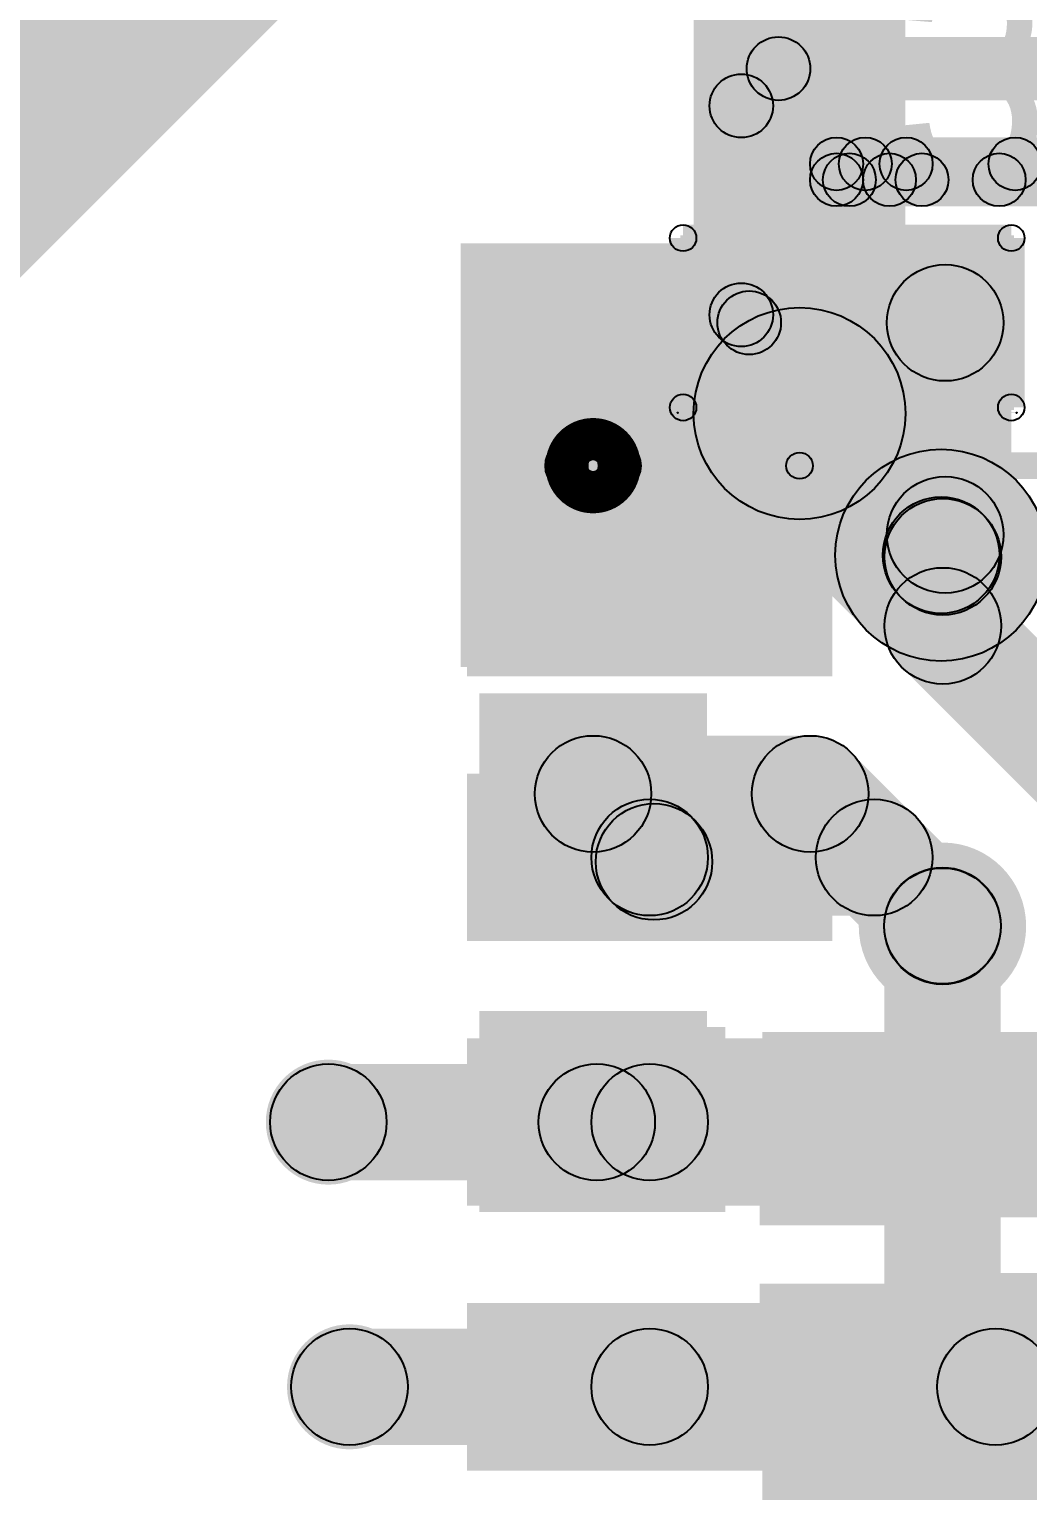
# Model space of a CAD drawing. Header units: millimetres. Extents: x -0.08 to 3.07, y -0.08 to 2.73.
# Drawn here: x 0.3795 to 0.5681, y 0.6424 to 0.9184 of the extents above; entities that cross this region are included whole.
import ezdxf

# ---------------------------------------------------------------- set-up
doc = ezdxf.new("R2010")
doc.units = ezdxf.units.MM
doc.header["$MEASUREMENT"] = 0
for name, color, linetype in [('BottomLayer', 5, 'Continuous'), ('BottomPaste', 16, 'Continuous'), ('BottomSolder', 6, 'Continuous'), ('TopLayer', 1, 'Continuous'), ('TopOverlay', 2, 'Continuous'), ('TopPaste', 8, 'Continuous'), ('TopSolder', 216, 'Continuous'), ('ViaHoleLayer', 16, 'Continuous')]:
    doc.layers.add(name, color=color, linetype=linetype)

# ---------------------------------------------------------------- blocks, each defined once
blk = doc.blocks.new('S______B______B_1')
at = {"layer": 'BottomLayer'}
for points in [[(-0.015, 0.0175), (-0.015, -0.0175), (-0.045, -0.0175), (-0.045, 0.0175)], [(0.045, 0.0175), (0.045, -0.0175), (0.015, -0.0175), (0.015, 0.0175)]]:
    blk.add_hatch(color=5, dxfattribs=at).paths.add_polyline_path(points)
at = {"layer": 'BottomPaste'}
for points in [[(-0.015, 0.0175), (-0.015, -0.0175), (-0.045, -0.0175), (-0.045, 0.0175)], [(0.045, 0.0175), (0.045, -0.0175), (0.015, -0.0175), (0.015, 0.0175)]]:
    blk.add_hatch(color=16, dxfattribs=at).paths.add_polyline_path(points)
at = {"layer": 'BottomSolder'}
for points in [[(-0.011, 0.0215), (-0.011, -0.0215), (-0.049, -0.0215), (-0.049, 0.0215)], [(0.049, 0.0215), (0.049, -0.0215), (0.011, -0.0215), (0.011, 0.0215)]]:
    blk.add_hatch(color=6, dxfattribs=at).paths.add_polyline_path(points)
blk = doc.blocks.new('R__0402_B_2')
at = {"layer": 'BottomLayer'}
for points in [[(-0.0095, 0.0125), (-0.0095, -0.0125), (-0.0275, -0.0125), (-0.0275, 0.0125)], [(0.0275, 0.0125), (0.0275, -0.0125), (0.0095, -0.0125), (0.0095, 0.0125)]]:
    blk.add_hatch(color=5, dxfattribs=at).paths.add_polyline_path(points)
at = {"layer": 'BottomPaste'}
for points in [[(-0.0095, 0.0125), (-0.0095, -0.0125), (-0.0275, -0.0125), (-0.0275, 0.0125)], [(0.0275, 0.0125), (0.0275, -0.0125), (0.0095, -0.0125), (0.0095, 0.0125)]]:
    blk.add_hatch(color=16, dxfattribs=at).paths.add_polyline_path(points)
at = {"layer": 'BottomSolder'}
for points in [[(-0.0055, 0.0165), (-0.0055, -0.0165), (-0.0315, -0.0165), (-0.0315, 0.0165)], [(0.0315, 0.0165), (0.0315, -0.0165), (0.0055, -0.0165), (0.0055, 0.0165)]]:
    blk.add_hatch(color=6, dxfattribs=at).paths.add_polyline_path(points)
blk = doc.blocks.new('SOIC_8_58')
at = {"layer": 'TopLayer'}
for points in [[(-0.07579, 0.08681), (-0.07579, 0.06319), (-0.13681, 0.06319), (-0.13681, 0.08681)], [(-0.07579, 0.03681), (-0.07579, 0.01319), (-0.13681, 0.01319), (-0.13681, 0.03681)], [(-0.07579, -0.01319), (-0.07579, -0.03681), (-0.13681, -0.03681), (-0.13681, -0.01319)], [(-0.07579, -0.06319), (-0.07579, -0.08681), (-0.13681, -0.08681), (-0.13681, -0.06319)]]:
    blk.add_hatch(color=1, dxfattribs=at).paths.add_polyline_path(points)
at = {"layer": 'TopOverlay'}
h = blk.add_hatch(color=2, dxfattribs=at)
edge = h.paths.add_edge_path()
edge.add_arc((-0.121, 0.099), 0.005, 0, 360)
h = blk.add_hatch(color=2, dxfattribs=at)
edge = h.paths.add_edge_path()
edge.add_arc((-0.113, 0.099), 0.005, 0, 360)
h = blk.add_hatch(color=2, dxfattribs=at)
edge = h.paths.add_edge_path()
edge.add_arc((-0.078, 0.099), 0.0025, 0, 360)
blk.add_hatch(color=2, dxfattribs=at).paths.add_polyline_path([(-0.078, 0.0965), (-0.078, 0.1015), (0.077, 0.1015), (0.077, 0.0965)])
at = {"layer": 'TopPaste'}
for points in [[(-0.07579, 0.08681), (-0.07579, 0.06319), (-0.13681, 0.06319), (-0.13681, 0.08681)], [(-0.07579, 0.03681), (-0.07579, 0.01319), (-0.13681, 0.01319), (-0.13681, 0.03681)], [(-0.07579, -0.01319), (-0.07579, -0.03681), (-0.13681, -0.03681), (-0.13681, -0.01319)], [(-0.07579, -0.06319), (-0.07579, -0.08681), (-0.13681, -0.08681), (-0.13681, -0.06319)]]:
    blk.add_hatch(color=8, dxfattribs=at).paths.add_polyline_path(points)
at = {"layer": 'TopSolder'}
for points in [[(-0.07179, 0.09081), (-0.07179, 0.05919), (-0.14081, 0.05919), (-0.14081, 0.09081)], [(-0.07179, 0.04081), (-0.07179, 0.00919), (-0.14081, 0.00919), (-0.14081, 0.04081)], [(-0.07179, -0.00919), (-0.07179, -0.04081), (-0.14081, -0.04081), (-0.14081, -0.00919)], [(-0.07179, -0.05919), (-0.07179, -0.09081), (-0.14081, -0.09081), (-0.14081, -0.05919)]]:
    blk.add_hatch(color=216, dxfattribs=at).paths.add_polyline_path(points)
at = {"layer": 'TopOverlay', "const_width": 0.01}
blk.add_lwpolyline([(-0.113, 0.099, 1), (-0.121, 0.099, 1)], format="xyb", close=True, dxfattribs=at)
at = {"layer": 'TopOverlay'}
for centre, radius in [((-0.121, 0.099), 0.005), ((-0.113, 0.099), 0.005), ((-0.078, 0.099), 0.0025)]:
    blk.add_circle(centre, radius, dxfattribs=at)
blk = doc.blocks.new('R__0402_87')
at = {"layer": 'TopLayer'}
for points in [[(-0.0275, -0.0125), (-0.0275, 0.0125), (-0.0095, 0.0125), (-0.0095, -0.0125)], [(0.0095, -0.0125), (0.0095, 0.0125), (0.0275, 0.0125), (0.0275, -0.0125)]]:
    blk.add_hatch(color=1, dxfattribs=at).paths.add_polyline_path(points)
at = {"layer": 'TopOverlay'}
h = blk.add_hatch(color=2, dxfattribs=at)
edge = h.paths.add_edge_path()
edge.add_arc((-0.031, 0.016), 0.0025, 0, 360)
h = blk.add_hatch(color=2, dxfattribs=at)
edge = h.paths.add_edge_path()
edge.add_arc((-0.031, 0.016), 0.0025, 0, 360)
for points in [[(-0.031, 0.0135), (-0.031, 0.0185), (0.031, 0.0185), (0.031, 0.0135)], [(-0.0285, -0.016), (-0.0335, -0.016), (-0.0335, 0.016), (-0.0285, 0.016)], [(0.0335, -0.016), (0.0285, -0.016), (0.0285, 0.016), (0.0335, 0.016)], [(-0.031, -0.0185), (-0.031, -0.0135), (0.031, -0.0135), (0.031, -0.0185)], [(-0.032, -0.01706), (-0.032, -0.01694), (0.032, -0.01694), (0.032, -0.01706)]]:
    blk.add_hatch(color=2, dxfattribs=at).paths.add_polyline_path(points)
h = blk.add_hatch(color=2, dxfattribs=at)
edge = h.paths.add_edge_path()
edge.add_arc((0.031, 0.016), 0.0025, 0, 360)
h = blk.add_hatch(color=2, dxfattribs=at)
edge = h.paths.add_edge_path()
edge.add_arc((0.031, 0.016), 0.0025, 0, 360)
h = blk.add_hatch(color=2, dxfattribs=at)
edge = h.paths.add_edge_path()
edge.add_arc((-0.031, -0.016), 0.0025, 0, 360)
h = blk.add_hatch(color=2, dxfattribs=at)
edge = h.paths.add_edge_path()
edge.add_arc((-0.031, -0.016), 0.0025, 0, 360)
h = blk.add_hatch(color=2, dxfattribs=at)
edge = h.paths.add_edge_path()
edge.add_arc((0.031, -0.016), 0.0025, 0, 360)
h = blk.add_hatch(color=2, dxfattribs=at)
edge = h.paths.add_edge_path()
edge.add_arc((0.031, -0.016), 0.0025, 0, 360)
h = blk.add_hatch(color=2, dxfattribs=at)
edge = h.paths.add_edge_path()
edge.add_arc((-0.032, -0.017), 0.0000635, 0, 360)
h = blk.add_hatch(color=2, dxfattribs=at)
edge = h.paths.add_edge_path()
edge.add_arc((0.032, -0.017), 0.0000635, 0, 360)
at = {"layer": 'TopPaste'}
for points in [[(-0.0275, -0.0125), (-0.0275, 0.0125), (-0.0095, 0.0125), (-0.0095, -0.0125)], [(0.0095, -0.0125), (0.0095, 0.0125), (0.0275, 0.0125), (0.0275, -0.0125)]]:
    blk.add_hatch(color=8, dxfattribs=at).paths.add_polyline_path(points)
at = {"layer": 'TopSolder'}
for points in [[(-0.0315, -0.0165), (-0.0315, 0.0165), (-0.0055, 0.0165), (-0.0055, -0.0165)], [(0.0055, -0.0165), (0.0055, 0.0165), (0.0315, 0.0165), (0.0315, -0.0165)]]:
    blk.add_hatch(color=216, dxfattribs=at).paths.add_polyline_path(points)
at = {"layer": 'TopOverlay'}
for centre, radius in [((-0.031, 0.016), 0.0025), ((-0.031, 0.016), 0.0025), ((0.031, 0.016), 0.0025), ((0.031, 0.016), 0.0025), ((-0.031, -0.016), 0.0025), ((-0.031, -0.016), 0.0025), ((0.031, -0.016), 0.0025), ((0.031, -0.016), 0.0025), ((-0.032, -0.017), 0.0000635), ((0.032, -0.017), 0.0000635)]:
    blk.add_circle(centre, radius, dxfattribs=at)
blk = doc.blocks.new('C___0603_B_108')
at = {"layer": 'BottomLayer'}
for points in [[(-0.045, -0.0175), (-0.045, 0.0175), (-0.015, 0.0175), (-0.015, -0.0175)], [(0.015, -0.0175), (0.015, 0.0175), (0.045, 0.0175), (0.045, -0.0175)]]:
    blk.add_hatch(color=5, dxfattribs=at).paths.add_polyline_path(points)
at = {"layer": 'BottomPaste'}
for points in [[(-0.045, -0.0175), (-0.045, 0.0175), (-0.015, 0.0175), (-0.015, -0.0175)], [(0.015, -0.0175), (0.015, 0.0175), (0.045, 0.0175), (0.045, -0.0175)]]:
    blk.add_hatch(color=16, dxfattribs=at).paths.add_polyline_path(points)
at = {"layer": 'BottomSolder'}
for points in [[(-0.049, -0.0215), (-0.049, 0.0215), (-0.011, 0.0215), (-0.011, -0.0215)], [(0.011, -0.0215), (0.011, 0.0215), (0.049, 0.0215), (0.049, -0.0215)]]:
    blk.add_hatch(color=6, dxfattribs=at).paths.add_polyline_path(points)

msp = doc.modelspace()

# ---------------------------------------------------------------- hatches: boundary and pattern name
at = {"layer": 'BottomLayer'}
for points in [[(0.545, 0.84585), (0.505, 0.84585), (0.505, 1.17896), (0.545, 1.17896)], [(0.51086, 0.83171), (0.53914, 0.86), (0.56589, 0.83325), (0.53761, 0.80496)], [(0.486, 0.763), (0.486, 0.785), (0.527, 0.785), (0.527, 0.763)], [(0.51922, 0.76622), (0.53478, 0.78178), (0.55978, 0.75678), (0.54422, 0.74122)], [(0.4678, 0.695), (0.511, 0.695), (0.511, 0.73), (0.4678, 0.73)], [(0.518, 0.694), (0.603, 0.694), (0.603, 0.729), (0.518, 0.729)], [(0.436, 0.701), (0.436, 0.723), (0.4867, 0.723), (0.4867, 0.701)], [(0.518, 0.597), (0.603, 0.597), (0.603, 0.6795), (0.518, 0.6795)], [(0.44, 0.651), (0.44, 0.673), (0.562, 0.673), (0.562, 0.651)]]:
    msp.add_hatch(color=5, dxfattribs=at).paths.add_polyline_path(points)
h = msp.add_hatch(color=5, dxfattribs=at)
edge = h.paths.add_edge_path()
edge.add_arc((0.525, 0.84585), 0.02, 0, 360)
h = msp.add_hatch(color=5, dxfattribs=at)
edge = h.paths.add_edge_path()
edge.add_arc((0.525, 0.84585), 0.02, 0, 360)
h = msp.add_hatch(color=5, dxfattribs=at)
edge = h.paths.add_edge_path()
edge.add_arc((0.55175, 0.8191), 0.02, 0, 360)
h = msp.add_hatch(color=5, dxfattribs=at)
edge = h.paths.add_edge_path()
edge.add_arc((0.55175, 0.8191), 0.01181, 0, 360)
h = msp.add_hatch(color=5, dxfattribs=at)
edge = h.paths.add_edge_path()
edge.add_arc((0.486, 0.774), 0.011, 0, 360)
h = msp.add_hatch(color=5, dxfattribs=at)
edge = h.paths.add_edge_path()
edge.add_arc((0.527, 0.774), 0.011, 0, 360)
h = msp.add_hatch(color=5, dxfattribs=at)
edge = h.paths.add_edge_path()
edge.add_arc((0.527, 0.774), 0.011, 0, 360)
h = msp.add_hatch(color=5, dxfattribs=at)
edge = h.paths.add_edge_path()
edge.add_arc((0.552, 0.749), 0.01181, 0, 360)
h = msp.add_hatch(color=5, dxfattribs=at)
edge = h.paths.add_edge_path()
edge.add_arc((0.552, 0.749), 0.011, 0, 360)
h = msp.add_hatch(color=5, dxfattribs=at)
edge = h.paths.add_edge_path()
edge.add_arc((0.436, 0.712), 0.01181, 0, 360)
h = msp.add_hatch(color=5, dxfattribs=at)
edge = h.paths.add_edge_path()
edge.add_arc((0.436, 0.712), 0.011, 0, 360)
h = msp.add_hatch(color=5, dxfattribs=at)
edge = h.paths.add_edge_path()
edge.add_arc((0.4867, 0.712), 0.011, 0, 360)
h = msp.add_hatch(color=5, dxfattribs=at)
edge = h.paths.add_edge_path()
edge.add_arc((0.44, 0.662), 0.01181, 0, 360)
h = msp.add_hatch(color=5, dxfattribs=at)
edge = h.paths.add_edge_path()
edge.add_arc((0.44, 0.662), 0.011, 0, 360)
h = msp.add_hatch(color=5, dxfattribs=at)
edge = h.paths.add_edge_path()
edge.add_arc((0.562, 0.662), 0.011, 0, 360)
at = {"layer": 'BottomSolder'}
h = msp.add_hatch(color=6, dxfattribs=at)
edge = h.paths.add_edge_path()
edge.add_arc((0.552, 0.749), 0.01581, 0, 360)
at = {"layer": 'TopLayer'}
for points in [[(0.35754, 0.85126), (0.32926, 0.87954), (0.41486, 0.96514), (0.44314, 0.93686)], [(0.52103, 0.905), (0.52103, 0.917), (0.655, 0.917), (0.655, 0.905)], [(0.51824, 0.89973), (0.50976, 0.90821), (0.51679, 0.91524), (0.52527, 0.90676)], [(0.52, 0.8645), (0.508, 0.8645), (0.508, 0.90397), (0.52, 0.90397)], [(0.532, 0.888), (0.532, 0.898), (0.655, 0.898), (0.655, 0.888)], [(0.53796, 0.88646), (0.53089, 0.89354), (0.53389, 0.89654), (0.54096, 0.88946)], [(0.532, 0.885), (0.532, 0.895), (0.542, 0.895), (0.542, 0.885)], [(0.532, 0.885), (0.532, 0.895), (0.542, 0.895), (0.542, 0.885)], [(0.54159, 0.88946), (0.54867, 0.89654), (0.55167, 0.89354), (0.54459, 0.88646)], [(0.542, 0.885), (0.542, 0.895), (0.577, 0.895), (0.577, 0.885)], [(0.56624, 0.88646), (0.55917, 0.89354), (0.56217, 0.89654), (0.56924, 0.88946)], [(0.461, 0.798), (0.53, 0.798), (0.53, 0.878), (0.461, 0.878)], [(0.54, 0.836), (0.565, 0.836), (0.565, 0.878), (0.54, 0.878)], [(0.50976, 0.86026), (0.51824, 0.86874), (0.51974, 0.86724), (0.51126, 0.85876)], [(0.5635, 0.82294), (0.5415, 0.82294), (0.5415, 0.863), (0.5635, 0.863)], [(0.54397, 0.81132), (0.55953, 0.82688), (0.55984, 0.82657), (0.54428, 0.81101)], [(0.56306, 0.80573), (0.54106, 0.80573), (0.54106, 0.81879), (0.56306, 0.81879)], [(0.54428, 0.79795), (0.55984, 0.81351), (0.65357, 0.71978), (0.63801, 0.70422)], [(0.4967, 0.751), (0.4967, 0.773), (0.53911, 0.773), (0.53911, 0.751)], [(0.48892, 0.75422), (0.50448, 0.76978), (0.50529, 0.76897), (0.48973, 0.75341)], [(0.53133, 0.75422), (0.54689, 0.76978), (0.55978, 0.75689), (0.54422, 0.74133)], [(0.563, 0.749), (0.541, 0.749), (0.541, 0.74911), (0.563, 0.74911)], [(0.563, 0.592), (0.541, 0.592), (0.541, 0.749), (0.563, 0.749)], [(0.436, 0.701), (0.436, 0.723), (0.4967, 0.723), (0.4967, 0.701)], [(0.44, 0.651), (0.44, 0.673), (0.4967, 0.673), (0.4967, 0.651)]]:
    msp.add_hatch(color=1, dxfattribs=at).paths.add_polyline_path(points)
h = msp.add_hatch(color=1, dxfattribs=at)
edge = h.paths.add_edge_path()
edge.add_arc((0.52103, 0.911), 0.006, 0, 360)
h = msp.add_hatch(color=1, dxfattribs=at)
edge = h.paths.add_edge_path()
edge.add_arc((0.52103, 0.911), 0.006, 0, 360)
h = msp.add_hatch(color=1, dxfattribs=at)
edge = h.paths.add_edge_path()
edge.add_arc((0.514, 0.90397), 0.006, 0, 360)
h = msp.add_hatch(color=1, dxfattribs=at)
edge = h.paths.add_edge_path()
edge.add_arc((0.514, 0.90397), 0.006, 0, 360)
h = msp.add_hatch(color=1, dxfattribs=at)
edge = h.paths.add_edge_path()
edge.add_arc((0.532, 0.893), 0.005, 0, 360)
h = msp.add_hatch(color=1, dxfattribs=at)
edge = h.paths.add_edge_path()
edge.add_arc((0.53742, 0.893), 0.005, 0, 360)
h = msp.add_hatch(color=1, dxfattribs=at)
edge = h.paths.add_edge_path()
edge.add_arc((0.54513, 0.893), 0.005, 0, 360)
h = msp.add_hatch(color=1, dxfattribs=at)
edge = h.paths.add_edge_path()
edge.add_arc((0.56571, 0.893), 0.005, 0, 360)
h = msp.add_hatch(color=1, dxfattribs=at)
edge = h.paths.add_edge_path()
edge.add_arc((0.532, 0.89), 0.005, 0, 360)
h = msp.add_hatch(color=1, dxfattribs=at)
edge = h.paths.add_edge_path()
edge.add_arc((0.532, 0.89), 0.005, 0, 360)
h = msp.add_hatch(color=1, dxfattribs=at)
edge = h.paths.add_edge_path()
edge.add_arc((0.53442, 0.89), 0.005, 0, 360)
h = msp.add_hatch(color=1, dxfattribs=at)
edge = h.paths.add_edge_path()
edge.add_arc((0.542, 0.89), 0.005, 0, 360)
h = msp.add_hatch(color=1, dxfattribs=at)
edge = h.paths.add_edge_path()
edge.add_arc((0.542, 0.89), 0.005, 0, 360)
h = msp.add_hatch(color=1, dxfattribs=at)
edge = h.paths.add_edge_path()
edge.add_arc((0.542, 0.89), 0.005, 0, 360)
h = msp.add_hatch(color=1, dxfattribs=at)
edge = h.paths.add_edge_path()
edge.add_arc((0.54813, 0.89), 0.005, 0, 360)
h = msp.add_hatch(color=1, dxfattribs=at)
edge = h.paths.add_edge_path()
edge.add_arc((0.56271, 0.89), 0.005, 0, 360)
h = msp.add_hatch(color=1, dxfattribs=at)
edge = h.paths.add_edge_path()
edge.add_arc((0.5525, 0.863), 0.011, 0, 360)
h = msp.add_hatch(color=1, dxfattribs=at)
edge = h.paths.add_edge_path()
edge.add_arc((0.514, 0.8645), 0.006, 0, 360)
h = msp.add_hatch(color=1, dxfattribs=at)
edge = h.paths.add_edge_path()
edge.add_arc((0.514, 0.8645), 0.006, 0, 360)
h = msp.add_hatch(color=1, dxfattribs=at)
edge = h.paths.add_edge_path()
edge.add_arc((0.5155, 0.863), 0.006, 0, 360)
h = msp.add_hatch(color=1, dxfattribs=at)
edge = h.paths.add_edge_path()
edge.add_arc((0.5525, 0.82294), 0.011, 0, 360)
h = msp.add_hatch(color=1, dxfattribs=at)
edge = h.paths.add_edge_path()
edge.add_arc((0.55175, 0.8191), 0.01181, 0, 360)
h = msp.add_hatch(color=1, dxfattribs=at)
edge = h.paths.add_edge_path()
edge.add_arc((0.55175, 0.8191), 0.011, 0, 360)
h = msp.add_hatch(color=1, dxfattribs=at)
edge = h.paths.add_edge_path()
edge.add_arc((0.55206, 0.81879), 0.011, 0, 360)
h = msp.add_hatch(color=1, dxfattribs=at)
edge = h.paths.add_edge_path()
edge.add_arc((0.55206, 0.81879), 0.011, 0, 360)
h = msp.add_hatch(color=1, dxfattribs=at)
edge = h.paths.add_edge_path()
edge.add_arc((0.55206, 0.80573), 0.011, 0, 360)
h = msp.add_hatch(color=1, dxfattribs=at)
edge = h.paths.add_edge_path()
edge.add_arc((0.55206, 0.80573), 0.011, 0, 360)
h = msp.add_hatch(color=1, dxfattribs=at)
edge = h.paths.add_edge_path()
edge.add_arc((0.4967, 0.762), 0.011, 0, 360)
h = msp.add_hatch(color=1, dxfattribs=at)
edge = h.paths.add_edge_path()
edge.add_arc((0.4967, 0.762), 0.011, 0, 360)
h = msp.add_hatch(color=1, dxfattribs=at)
edge = h.paths.add_edge_path()
edge.add_arc((0.53911, 0.762), 0.011, 0, 360)
h = msp.add_hatch(color=1, dxfattribs=at)
edge = h.paths.add_edge_path()
edge.add_arc((0.53911, 0.762), 0.011, 0, 360)
h = msp.add_hatch(color=1, dxfattribs=at)
edge = h.paths.add_edge_path()
edge.add_arc((0.49751, 0.76119), 0.011, 0, 360)
h = msp.add_hatch(color=1, dxfattribs=at)
edge = h.paths.add_edge_path()
edge.add_arc((0.552, 0.749), 0.01181, 0, 360)
h = msp.add_hatch(color=1, dxfattribs=at)
edge = h.paths.add_edge_path()
edge.add_arc((0.552, 0.74911), 0.011, 0, 360)
h = msp.add_hatch(color=1, dxfattribs=at)
edge = h.paths.add_edge_path()
edge.add_arc((0.552, 0.74911), 0.011, 0, 360)
h = msp.add_hatch(color=1, dxfattribs=at)
edge = h.paths.add_edge_path()
edge.add_arc((0.552, 0.749), 0.011, 0, 360)
h = msp.add_hatch(color=1, dxfattribs=at)
edge = h.paths.add_edge_path()
edge.add_arc((0.552, 0.749), 0.011, 0, 360)
h = msp.add_hatch(color=1, dxfattribs=at)
edge = h.paths.add_edge_path()
edge.add_arc((0.436, 0.712), 0.01181, 0, 360)
h = msp.add_hatch(color=1, dxfattribs=at)
edge = h.paths.add_edge_path()
edge.add_arc((0.436, 0.712), 0.011, 0, 360)
h = msp.add_hatch(color=1, dxfattribs=at)
edge = h.paths.add_edge_path()
edge.add_arc((0.4967, 0.712), 0.011, 0, 360)
h = msp.add_hatch(color=1, dxfattribs=at)
edge = h.paths.add_edge_path()
edge.add_arc((0.44, 0.662), 0.01181, 0, 360)
h = msp.add_hatch(color=1, dxfattribs=at)
edge = h.paths.add_edge_path()
edge.add_arc((0.44, 0.662), 0.011, 0, 360)
h = msp.add_hatch(color=1, dxfattribs=at)
edge = h.paths.add_edge_path()
edge.add_arc((0.4967, 0.662), 0.011, 0, 360)
at = {"layer": 'TopSolder'}
h = msp.add_hatch(color=216, dxfattribs=at)
edge = h.paths.add_edge_path()
edge.add_arc((0.552, 0.749), 0.01581, 0, 360)
at = {"layer": 'ViaHoleLayer'}
h = msp.add_hatch(color=16, dxfattribs=at)
edge = h.paths.add_edge_path()
edge.add_arc((0.55175, 0.8191), 0.00591, 0, 360)
h = msp.add_hatch(color=16, dxfattribs=at)
edge = h.paths.add_edge_path()
edge.add_arc((0.552, 0.749), 0.00591, 0, 360)
h = msp.add_hatch(color=16, dxfattribs=at)
edge = h.paths.add_edge_path()
edge.add_arc((0.436, 0.712), 0.00591, 0, 360)
h = msp.add_hatch(color=16, dxfattribs=at)
edge = h.paths.add_edge_path()
edge.add_arc((0.44, 0.662), 0.00591, 0, 360)

# ---------------------------------------------------------------- linework, layer by layer
at = {"layer": 'BottomLayer'}
for centre, radius in [((0.525, 0.84585), 0.02), ((0.525, 0.84585), 0.02), ((0.55175, 0.8191), 0.02), ((0.486, 0.774), 0.011), ((0.527, 0.774), 0.011), ((0.527, 0.774), 0.011), ((0.552, 0.749), 0.011), ((0.436, 0.712), 0.011), ((0.4867, 0.712), 0.011), ((0.44, 0.662), 0.011), ((0.562, 0.662), 0.011)]:
    msp.add_circle(centre, radius, dxfattribs=at)
at = {"layer": 'TopLayer'}
for centre, radius in [((0.52103, 0.911), 0.006), ((0.52103, 0.911), 0.006), ((0.514, 0.90397), 0.006), ((0.514, 0.90397), 0.006), ((0.532, 0.893), 0.005), ((0.53742, 0.893), 0.005), ((0.54513, 0.893), 0.005), ((0.56571, 0.893), 0.005), ((0.532, 0.89), 0.005), ((0.532, 0.89), 0.005), ((0.53442, 0.89), 0.005), ((0.542, 0.89), 0.005), ((0.542, 0.89), 0.005), ((0.542, 0.89), 0.005), ((0.54813, 0.89), 0.005), ((0.56271, 0.89), 0.005), ((0.5525, 0.863), 0.011), ((0.514, 0.8645), 0.006), ((0.514, 0.8645), 0.006), ((0.5155, 0.863), 0.006), ((0.5525, 0.82294), 0.011), ((0.55175, 0.8191), 0.011), ((0.55206, 0.81879), 0.011), ((0.55206, 0.81879), 0.011), ((0.55206, 0.80573), 0.011), ((0.55206, 0.80573), 0.011), ((0.4967, 0.762), 0.011), ((0.4967, 0.762), 0.011), ((0.49751, 0.76119), 0.011), ((0.53911, 0.762), 0.011), ((0.53911, 0.762), 0.011), ((0.552, 0.74911), 0.011), ((0.552, 0.74911), 0.011), ((0.552, 0.749), 0.011), ((0.552, 0.749), 0.011), ((0.436, 0.712), 0.011), ((0.4967, 0.712), 0.011), ((0.44, 0.662), 0.011), ((0.4967, 0.662), 0.011)]:
    msp.add_circle(centre, radius, dxfattribs=at)

# ---------------------------------------------------------------- block references
for name, p, rotation in [('R__0402_87', (0.534, 0.863), 360), ('SOIC_8_58', (0.603, 0.737), 360), ('S______B______B_1', (0.486, 0.744), 90), ('R__0402_B_2', (0.534, 0.687), 90), ('C___0603_B_108', (0.611, 0.662), 360)]:
    msp.add_blockref(name, p, dxfattribs=dict(rotation=rotation))

# ---------------------------------------------------------------- texts
at = {"layer": 'TopOverlay'}
msp.add_text('R3', height=0.04, dxfattribs=at).set_placement((0.504, 0.89))

doc.saveas('drawing.dxf')
